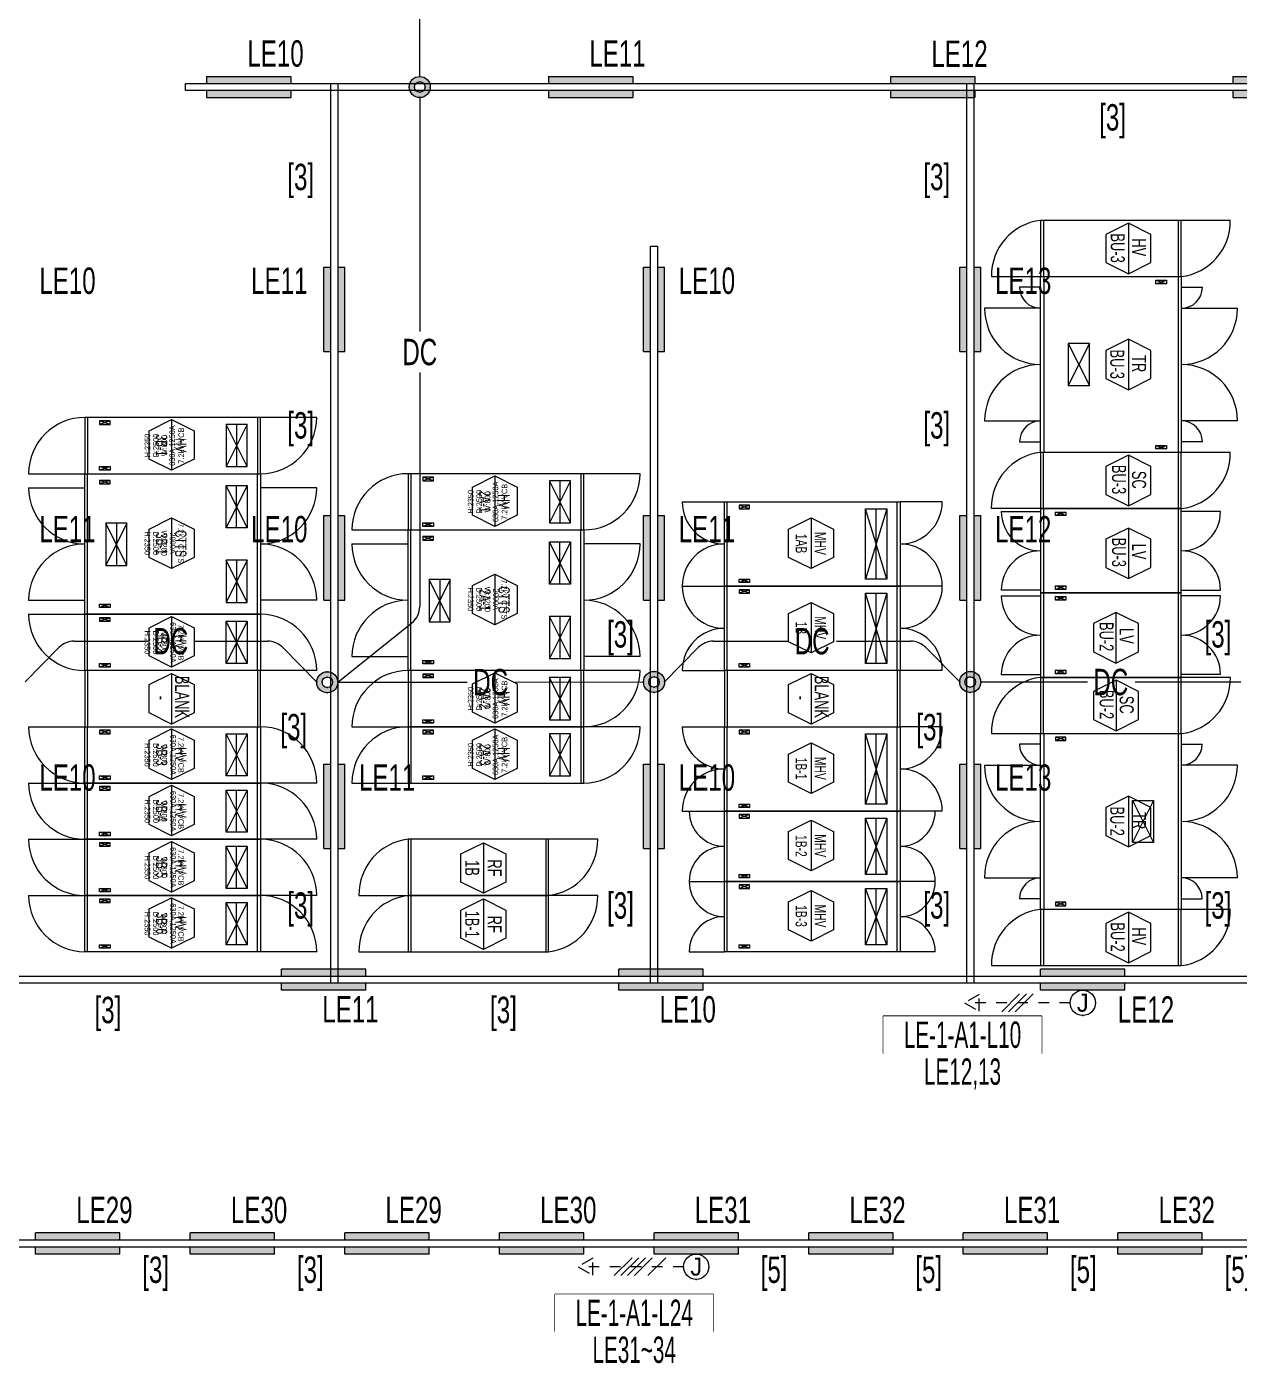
# Model space of a CAD drawing. Header units: millimetres. Extents: x 86947 to 500447, y -530175 to 1059536.
# Drawn here: x 122729 to 139980, y -248819 to -229739 of the extents above; entities that cross this region are included whole.
import ezdxf
from ezdxf.enums import TextEntityAlignment as Align

# ---------------------------------------------------------------- set-up
doc = ezdxf.new("R2010")
doc.units = ezdxf.units.MM
doc.header["$LTSCALE"] = 150
doc.set_wipeout_variables(frame=1)
doc.linetypes.add('D1', pattern=[3, 1, -1, 1])
for name, color, linetype in [('------01 Distribution Panel', 3, 'Continuous'), ('------03 Lighting Fixture', 3, 'Continuous'), ('------04 Lighting Switch', 2, 'Continuous'), ('------04 Number of Strands (가닥수)', 1, 'Continuous'), ('-----20 General Symbol', 3, 'Continuous'), ('-----23 Concealed or Exposed Wire', 4, 'D1'), ('-----25 Emergency Lighting Embeded Wire in Ceiling or Wall', 1, 'Continuous'), ('-----28 Race Way', 1, 'Continuous'), ('-----33 Equipment', 5, 'Continuous')]:
    doc.layers.add(name, color=color, linetype=linetype)
doc.styles.add('ELEC', font='Dotum.ttf')

# ---------------------------------------------------------------- blocks, each defined once
blk = doc.blocks.new('D01')
at = {"linetype": 'Continuous'}
blk.add_circle((0, 0), 150, dxfattribs=at)
for p in [(-150, 0), (0, 150), (150, 0), (0, -150)]:
    blk.add_point(p)
blk = doc.blocks.new('E01')
h = blk.add_hatch(color=256)
edge = h.paths.add_edge_path(flags=17)
edge.add_arc((0, 0), 75, 0, 360)
edge = h.paths.add_edge_path()
edge.add_arc((0, 0), 150, 0, 360)
blk.add_blockref('D01', (0, 0))
at = {"xscale": 0.5, "yscale": 0.5, "zscale": 0.5}
blk.add_blockref('D01', (0, 0), dxfattribs=at)
blk = doc.blocks.new('E17')
h = blk.add_hatch(color=256)
h.paths.add_polyline_path([(600, 100), (-600, 100), (-600, 0), (600, 0)])
h.paths.add_polyline_path([(600, -100), (-600, -100), (-600, -200), (600, -200)])
for p, q in [((-600, 100), (600, 100)), ((-600, 100), (-600, 0)), ((600, 100), (600, 0)), ((600, 100), (600, 0)), ((-600, -100), (-600, -200)), ((600, -100), (600, -200)), ((-600, -200), (600, -200))]:
    blk.add_line(p, q)
blk = doc.blocks.new('12345')
at = {"layer": '-----33 Equipment'}
for p, q in [((389454, 123908, 0), (389454, 123108, 0)), ((391454, 123908, 0), (389454, 123908, 0)), ((389494, 123908), (389494, 123108)), ((390704, 123868, 0), (390384, 123709, 0)), ((390704, 123868, 0), (390704, 123148, 0)), ((391024, 123709, 0), (390704, 123868, 0)), ((391412, 123908), (391412, 123108)), ((391454, 123108, 0), (391454, 123908, 0)), ((392154, 123908, 0), (391454, 123908, 0)), ((390384, 123709, 0), (390384, 123308, 0)), ((391024, 123308, 0), (391024, 123709, 0)), ((390384, 123308, 0), (390704, 123148, 0)), ((390704, 123148, 0), (391024, 123308, 0)), ((388754, 123108, 0), (389454, 123108, 0)), ((389454, 123108, 0), (391454, 123108, 0)), ((389454, 120608, 0), (389454, 123108, 0)), ((389454, 123108, 0), (391454, 123108, 0)), ((389498, 123108), (389498, 120608)), ((391412, 123108), (391412, 120608)), ((391454, 123108, 0), (391454, 120608, 0)), ((389456, 122958, 0), (389156, 122958, 0)), ((391094, 123008, 0), (391094, 123058, 0)), ((391094, 123058, 0), (391244, 123058, 0)), ((391094, 123058), (391244, 123008)), ((391094, 123008), (391244, 123058)), ((391244, 123008, 0), (391094, 123008, 0)), ((391244, 123058, 0), (391244, 123008, 0)), ((391456, 122958, 0), (391756, 122958, 0)), ((389456, 122658, 0), (388656, 122658, 0)), ((391456, 122658, 0), (392256, 122658, 0)), ((390148, 122158, 0), (389848, 122158, 0)), ((389848, 122158, 0), (389848, 121558, 0)), ((390148, 122158), (389848, 121558)), ((389848, 122158), (390148, 121558)), ((390148, 121558, 0), (390148, 122158, 0)), ((390704, 122218, 0), (390384, 122059, 0)), ((390704, 122218, 0), (390704, 121498, 0)), ((391024, 122059, 0), (390704, 122218, 0)), ((390384, 122059, 0), (390384, 121658, 0)), ((391024, 121658, 0), (391024, 122059, 0)), ((389848, 121558, 0), (390148, 121558, 0)), ((390384, 121658, 0), (390704, 121498, 0)), ((390704, 121498, 0), (391024, 121658, 0)), ((375894, 121105), (375894, 120305)), ((376214, 121055), (376064, 121005)), ((376214, 121005), (376064, 121055)), ((376768, 120914, 0), (377088, 121074, 0)), ((377088, 121074, 0), (377088, 120354, 0)), ((377088, 121074, 0), (377408, 120914, 0)), ((378164, 121005), (377864, 120405)), ((378164, 120405), (377864, 121005)), ((378014, 121005), (378014, 120405)), ((378312, 121105), (378312, 120305)), ((379154, 121105), (378354, 121105)), ((388656, 121058, 0), (389456, 121058, 0)), ((392256, 121058, 0), (391456, 121058, 0)), ((376768, 120513, 0), (376768, 120914, 0)), ((377408, 120914, 0), (377408, 120513, 0)), ((389156, 120758, 0), (389456, 120758, 0)), ((391454, 120608, 0), (389452, 120608, 0)), ((389452, 120608, 0), (389452, 119808, 0)), ((391454, 120608, 0), (389454, 120608, 0)), ((389495, 119808), (389495, 120608)), ((391094, 120658, 0), (391094, 120708, 0)), ((391094, 120708, 0), (391244, 120708, 0)), ((391094, 120708), (391244, 120658)), ((391094, 120658), (391244, 120708)), ((391244, 120658, 0), (391094, 120658, 0)), ((391244, 120708, 0), (391244, 120658, 0)), ((391414, 119808), (391414, 120608)), ((391454, 119808, 0), (391454, 120608, 0)), ((392154, 120608, 0), (391454, 120608, 0)), ((391756, 120758, 0), (391456, 120758, 0)), ((376214, 120355), (376064, 120405)), ((376214, 120405), (376064, 120355)), ((377088, 120354, 0), (376768, 120513, 0)), ((377408, 120513, 0), (377088, 120354, 0)), ((390704, 120567, 0), (390384, 120407, 0)), ((390384, 120407, 0), (390384, 120007, 0)), ((390704, 120567, 0), (390704, 119847, 0)), ((391024, 120407, 0), (390704, 120567, 0)), ((391024, 120007, 0), (391024, 120407, 0)), ((375054, 120305), (375854, 120305)), ((375894, 119560), (375894, 120305)), ((376214, 120210), (376064, 120160)), ((376214, 120160), (376064, 120210)), ((378312, 118305), (378312, 120305)), ((380494, 120305), (380494, 119505)), ((380814, 120255), (380664, 120205)), ((380814, 120205), (380664, 120255)), ((381368, 120114), (381688, 120274)), ((381688, 120274), (381688, 119554)), ((381688, 120274), (382008, 120114)), ((382764, 120205), (382464, 119605)), ((382764, 119605), (382464, 120205)), ((382614, 120205), (382614, 119605)), ((382912, 120305), (382912, 119505)), ((383754, 120305), (382954, 120305)), ((375054, 120105), (375854, 120105)), ((378164, 119535), (377864, 120135)), ((378164, 120135), (377864, 119535)), ((378014, 119535), (378014, 120135)), ((379154, 120105), (378354, 120105)), ((381368, 119713), (381368, 120114)), ((382008, 120114), (382008, 119713)), ((384354, 119905), (384954, 119905)), ((384994, 118705), (384994, 119905)), ((385314, 119855), (385164, 119805)), ((385314, 119805), (385164, 119855)), ((387412, 118705), (387412, 119905)), ((388054, 119905), (387454, 119905)), ((390384, 120007, 0), (390704, 119847, 0)), ((390704, 119847, 0), (391024, 120007, 0)), ((376768, 119515, 0), (377088, 119675, 0)), ((377088, 119675, 0), (377088, 118955, 0)), ((377088, 119675, 0), (377408, 119515, 0)), ((381688, 119554), (381368, 119713)), ((382008, 119713), (381688, 119554)), ((385868, 119515), (386188, 119675)), ((386188, 119675), (386188, 118955)), ((386188, 119675), (386508, 119515)), ((387264, 118805), (386964, 119805)), ((387264, 119805), (386964, 118805)), ((387114, 118805), (387114, 119805)), ((389452, 119808, 0), (388752, 119808, 0)), ((388894, 119768, 0), (388894, 119768, 0)), ((388894, 119768, 0), (389454, 119768, 0)), ((389452, 119808, 0), (391454, 119808, 0)), ((389454, 119808, 0), (389454, 118608, 0)), ((391454, 119808, 0), (389454, 119808, 0)), ((389494, 119808), (389494, 118608)), ((389664, 119708, 0), (389664, 119758, 0)), ((389664, 119758, 0), (389814, 119758, 0)), ((389814, 119708), (389664, 119758)), ((389814, 119758), (389664, 119708)), ((389814, 119708, 0), (389664, 119708, 0)), ((389814, 119758, 0), (389814, 119708, 0)), ((391412, 119808), (391412, 118608)), ((391454, 118608, 0), (391454, 119808, 0)), ((392014, 119768, 0), (391454, 119768, 0)), ((375894, 118305), (375894, 119560)), ((376454, 119599), (376154, 118999)), ((376454, 118999), (376154, 119599)), ((376304, 119599), (376304, 118999)), ((376768, 119114, 0), (376768, 119515, 0)), ((377408, 119515, 0), (377408, 119114, 0)), ((379654, 119505), (380454, 119505)), ((380494, 118760), (380494, 119505)), ((380814, 119555), (380664, 119605)), ((380814, 119605), (380664, 119555)), ((382912, 117505), (382912, 119505)), ((385868, 119115), (385868, 119515)), ((386508, 119515), (386508, 119115)), ((390704, 119532, 0), (390384, 119372, 0)), ((390704, 119532, 0), (390704, 118812, 0)), ((391024, 119372, 0), (390704, 119532, 0)), ((379654, 119305), (380454, 119305)), ((380814, 119410), (380664, 119360)), ((380814, 119360), (380664, 119410)), ((382764, 118735), (382464, 119335)), ((382764, 119335), (382464, 118735)), ((382614, 118735), (382614, 119335)), ((383754, 119305), (382954, 119305)), ((390384, 119372, 0), (390384, 118972, 0)), ((391024, 118972, 0), (391024, 119372, 0)), ((377088, 118955, 0), (376768, 119114, 0)), ((377408, 119114, 0), (377088, 118955, 0)), ((378164, 119075), (377864, 118475)), ((378164, 118475), (377864, 119075)), ((378014, 119075), (378014, 118475)), ((386188, 118955), (385868, 119115)), ((386508, 119115), (386188, 118955)), ((381368, 118715), (381688, 118875)), ((381688, 118875), (381688, 118155)), ((381688, 118875), (382008, 118715)), ((390384, 118972, 0), (390704, 118812, 0)), ((390704, 118812, 0), (391024, 118972, 0)), ((380494, 117505), (380494, 118760)), ((381054, 118799), (380754, 118199)), ((381054, 118199), (380754, 118799)), ((380904, 118799), (380904, 118199)), ((381368, 118314), (381368, 118715)), ((382008, 118715), (382008, 118314)), ((384354, 118705), (384954, 118705)), ((384354, 118705), (384954, 118705)), ((384994, 117505), (384994, 118705)), ((385314, 118755), (385164, 118805)), ((385314, 118805), (385164, 118755)), ((387412, 117505), (387412, 118705)), ((388054, 118705), (387454, 118705)), ((388054, 118705), (387454, 118705)), ((389664, 118658, 0), (389664, 118708, 0)), ((389664, 118708, 0), (389814, 118708, 0)), ((389814, 118658), (389664, 118708)), ((389814, 118708), (389664, 118658)), ((389814, 118708, 0), (389814, 118658, 0)), ((375054, 118505), (375854, 118505)), ((379154, 118505), (378354, 118505)), ((385314, 118655), (385164, 118605)), ((385314, 118605), (385164, 118655)), ((387264, 117605), (386964, 118605)), ((387264, 118605), (386964, 117605)), ((387114, 117605), (387114, 118605)), ((389454, 118648, 0), (388894, 118648, 0)), ((388894, 118568), (389454, 118568)), ((389454, 118608, 0), (389454, 117408, 0)), ((391454, 118608, 0), (389454, 118608, 0)), ((389454, 118608, 0), (391454, 118608, 0)), ((389494, 118608), (389494, 117408)), ((389814, 118658, 0), (389664, 118658, 0)), ((389664, 118508, 0), (389664, 118558, 0)), ((389664, 118558, 0), (389814, 118558, 0)), ((389814, 118508), (389664, 118558)), ((389814, 118558), (389664, 118508)), ((389814, 118508, 0), (389664, 118508, 0)), ((389814, 118558, 0), (389814, 118508, 0)), ((391412, 118608), (391412, 117408)), ((391454, 118648, 0), (392014, 118648, 0)), ((391454, 117408, 0), (391454, 118608, 0)), ((392014, 118568), (391454, 118568)), ((375054, 118305), (375854, 118305)), ((375894, 117505), (375894, 118305)), ((376214, 118400), (376064, 118450)), ((376214, 118450), (376064, 118400)), ((378312, 117505), (378312, 118305)), ((381688, 118155), (381368, 118314)), ((382008, 118314), (381688, 118155)), ((385868, 118315), (386188, 118475)), ((385868, 117915), (385868, 118315)), ((386188, 118475), (386188, 117755)), ((386188, 118475), (386508, 118315)), ((386508, 118315), (386508, 117915)), ((390526, 118332, 0), (390206, 118172, 0)), ((390526, 118332, 0), (390526, 117612, 0)), ((390846, 118172, 0), (390526, 118332, 0)), ((376214, 118255), (376064, 118205)), ((376214, 118205), (376064, 118255)), ((376768, 118114, 0), (377088, 118274, 0)), ((376768, 117713, 0), (376768, 118114, 0)), ((377088, 118274, 0), (377088, 117554, 0)), ((377088, 118274, 0), (377408, 118114, 0)), ((377408, 118114, 0), (377408, 117713, 0)), ((378164, 117605), (377864, 118205)), ((378164, 118205), (377864, 117605)), ((378014, 117605), (378014, 118205)), ((382764, 118275), (382464, 117675)), ((382764, 117675), (382464, 118275)), ((382614, 118275), (382614, 117675)), ((390206, 118172, 0), (390206, 117772, 0)), ((390846, 117772, 0), (390846, 118172, 0)), ((386188, 117755), (385868, 117915)), ((386508, 117915), (386188, 117755)), ((390206, 117772, 0), (390526, 117612, 0)), ((390526, 117612, 0), (390846, 117772, 0)), ((376214, 117555), (376064, 117605)), ((376214, 117605), (376064, 117555)), ((377088, 117554, 0), (376768, 117713, 0)), ((377408, 117713, 0), (377088, 117554, 0)), ((379654, 117705), (380454, 117705)), ((380814, 117600), (380664, 117650)), ((380814, 117650), (380664, 117600)), ((383754, 117705), (382954, 117705)), ((385314, 117555), (385164, 117605)), ((385314, 117605), (385164, 117555)), ((375854, 117505, 0), (375854, 116705, 0)), ((378354, 117505, 0), (375854, 117505, 0)), ((375894, 117505), (375894, 116705)), ((376768, 117304, 0), (377088, 117464, 0)), ((377088, 117464, 0), (377088, 116744, 0)), ((377088, 117464, 0), (377408, 117304, 0)), ((378312, 117505), (378312, 116705)), ((379154, 117505), (378354, 117505)), ((378354, 116705, 0), (378354, 117505, 0)), ((380494, 117505), (380494, 116705)), ((380814, 117455), (380664, 117405)), ((380814, 117405), (380664, 117455)), ((381368, 117314), (381688, 117474)), ((381688, 117474), (381688, 116754)), ((381688, 117474), (382008, 117314)), ((382764, 117405), (382464, 116805)), ((382764, 116805), (382464, 117405)), ((382614, 117405), (382614, 116805)), ((382912, 117505), (382912, 116705)), ((383754, 117505), (382954, 117505)), ((384354, 117505), (384954, 117505)), ((384954, 117505), (384954, 116705)), ((387454, 117505), (384954, 117505)), ((384994, 117505), (384994, 116705)), ((385868, 117304), (386188, 117464)), ((386188, 117464), (386188, 116744)), ((386188, 117464), (386508, 117304)), ((387412, 117505), (387412, 116705)), ((388054, 117505), (387454, 117505)), ((387454, 116705), (387454, 117505)), ((388894, 117448), (389454, 117448)), ((391455, 117408, 0), (389453, 117408, 0)), ((389453, 117408, 0), (389453, 116608, 0)), ((389454, 117408, 0), (391454, 117408, 0)), ((389495, 116608), (389495, 117408)), ((389664, 117458, 0), (389664, 117508, 0)), ((389664, 117508, 0), (389814, 117508, 0)), ((389814, 117458), (389664, 117508)), ((389814, 117508), (389664, 117458)), ((389814, 117458, 0), (389664, 117458, 0)), ((389814, 117508, 0), (389814, 117458, 0)), ((390527, 117367, 0), (390207, 117207, 0)), ((390527, 117367, 0), (390527, 116647, 0)), ((390847, 117207, 0), (390527, 117367, 0)), ((391415, 116608), (391415, 117408)), ((392014, 117448), (391454, 117448)), ((391455, 116608, 0), (391455, 117408, 0)), ((392155, 117408, 0), (391455, 117408, 0)), ((376768, 116903, 0), (376768, 117304, 0)), ((377408, 117304, 0), (377408, 116903, 0)), ((381368, 116913), (381368, 117314)), ((382008, 117314), (382008, 116913)), ((385868, 116903), (385868, 117304)), ((386508, 117304), (386508, 116903)), ((390207, 117207, 0), (390207, 116807, 0)), ((390847, 116807, 0), (390847, 117207, 0)), ((377088, 116744, 0), (376768, 116903, 0)), ((377408, 116903, 0), (377088, 116744, 0)), ((380814, 116755), (380664, 116805)), ((380814, 116805), (380664, 116755)), ((381688, 116754), (381368, 116913)), ((382008, 116913), (381688, 116754)), ((386188, 116744), (385868, 116903)), ((386508, 116903), (386188, 116744)), ((390207, 116807, 0), (390527, 116647, 0)), ((390527, 116647, 0), (390847, 116807, 0)), ((375054, 116705), (375854, 116705)), ((375854, 116705, 0), (378354, 116705, 0)), ((375894, 115905), (375894, 116705)), ((376214, 116655), (376064, 116605)), ((376214, 116605), (376064, 116655)), ((376768, 116514, 0), (377088, 116674, 0)), ((377088, 116674, 0), (377088, 115954, 0)), ((377088, 116674, 0), (377408, 116514, 0)), ((378164, 116005), (377864, 116605)), ((378164, 116605), (377864, 116005)), ((378014, 116005), (378014, 116605)), ((378312, 115905), (378312, 116705)), ((379654, 116705), (380454, 116705)), ((380494, 116705), (380494, 115905)), ((380814, 116655), (380664, 116605)), ((380814, 116605), (380664, 116655)), ((381368, 116514), (381688, 116674)), ((381688, 116674), (381688, 115954)), ((381688, 116674), (382008, 116514)), ((382764, 116605), (382464, 116005)), ((382764, 116005), (382464, 116605)), ((382614, 116605), (382614, 116005)), ((382912, 116705), (382912, 115905)), ((383754, 116705), (382954, 116705)), ((384354, 116705), (384954, 116705)), ((384954, 116705), (387454, 116705)), ((384994, 115505), (384994, 116705)), ((385314, 116655), (385164, 116605)), ((385314, 116605), (385164, 116655)), ((387264, 115605), (386964, 116605)), ((387264, 116605), (386964, 115605)), ((387114, 115605), (387114, 116605)), ((387412, 115505), (387412, 116705)), ((388054, 116705), (387454, 116705)), ((388753, 116608, 0), (389453, 116608, 0)), ((389453, 116608, 0), (391455, 116608, 0)), ((389454, 114108, 0), (389454, 116608, 0)), ((389454, 116608, 0), (391454, 116608, 0)), ((389498, 116608), (389498, 114108)), ((391412, 116608), (391412, 114108)), ((391454, 116608, 0), (391454, 114108, 0)), ((376768, 116113, 0), (376768, 116514, 0)), ((377408, 116514, 0), (377408, 116113, 0)), ((381368, 116113), (381368, 116514)), ((382008, 116514), (382008, 116113)), ((385868, 116315), (386188, 116475)), ((386188, 116475), (386188, 115755)), ((386188, 116475), (386508, 116315)), ((389454, 116458), (389154, 116458)), ((389664, 116558, 0), (389664, 116508, 0)), ((389814, 116558, 0), (389664, 116558, 0)), ((389814, 116558), (389664, 116508)), ((389814, 116508), (389664, 116558)), ((389664, 116508, 0), (389814, 116508, 0)), ((389814, 116508, 0), (389814, 116558, 0)), ((391454, 116458), (391754, 116458)), ((385868, 115915), (385868, 116315)), ((386508, 116315), (386508, 115915)), ((377088, 115954, 0), (376768, 116113, 0)), ((377408, 116113, 0), (377088, 115954, 0)), ((381688, 115954), (381368, 116113)), ((382008, 116113), (381688, 115954)), ((388654, 116158), (389454, 116158)), ((392254, 116158), (391454, 116158)), ((375054, 115905), (375854, 115905)), ((375894, 115105), (375894, 115905)), ((376214, 115955), (376064, 116005)), ((376214, 116005), (376064, 115955)), ((376214, 115855), (376064, 115805)), ((376214, 115805), (376064, 115855)), ((376768, 115714, 0), (377088, 115874, 0)), ((377088, 115874, 0), (377088, 115154, 0)), ((377088, 115874, 0), (377408, 115714, 0)), ((378312, 115105), (378312, 115905)), ((379154, 115905), (378354, 115905)), ((379654, 115905), (380454, 115905)), ((380814, 115955), (380664, 116005)), ((380814, 116005), (380664, 115955)), ((386188, 115755), (385868, 115915)), ((386508, 115915), (386188, 115755)), ((376768, 115313, 0), (376768, 115714, 0)), ((377408, 115714, 0), (377408, 115313, 0)), ((378164, 115205), (377864, 115805)), ((378164, 115805), (377864, 115205)), ((378014, 115205), (378014, 115805)), ((390704, 115718, 0), (390384, 115559, 0)), ((390704, 115718, 0), (390704, 114998, 0)), ((391024, 115559, 0), (390704, 115718, 0)), ((390760, 115658, 0), (391060, 115658, 0)), ((390760, 115058, 0), (390760, 115658, 0)), ((390760, 115658), (391060, 115058)), ((391060, 115658), (390760, 115058)), ((391060, 115658, 0), (391060, 115058, 0)), ((384354, 115505), (384954, 115505)), ((384454, 115505), (384954, 115505)), ((384994, 114505), (384994, 115505)), ((385314, 115555), (385164, 115605)), ((385314, 115605), (385164, 115555)), ((385314, 115455), (385164, 115405)), ((385314, 115405), (385164, 115455)), ((387412, 114505), (387412, 115505)), ((388054, 115505), (387454, 115505)), ((387954, 115505), (387454, 115505)), ((390384, 115559, 0), (390384, 115158, 0)), ((391024, 115158, 0), (391024, 115559, 0)), ((377088, 115154, 0), (376768, 115313, 0)), ((377408, 115313, 0), (377088, 115154, 0)), ((385868, 115215), (386188, 115375)), ((386188, 115375), (386188, 114655)), ((386188, 115375), (386508, 115215)), ((387264, 114605), (386964, 115405)), ((387264, 115405), (386964, 114605)), ((387114, 114605), (387114, 115405)), ((375054, 115105), (375854, 115105)), ((375894, 114305), (375894, 115105)), ((376214, 115155), (376064, 115205)), ((376214, 115205), (376064, 115155)), ((376214, 115055), (376064, 115005)), ((376214, 115005), (376064, 115055)), ((376768, 114914), (377088, 115074)), ((377088, 115074), (377088, 114354)), ((377088, 115074), (377408, 114914)), ((378312, 114305), (378312, 115105)), ((379154, 115105), (378354, 115105)), ((380454, 115105, 0), (380454, 114305, 0)), ((382454, 115105, 0), (380454, 115105, 0)), ((380494, 115105), (380494, 114305)), ((381206, 114896), (381526, 115056)), ((381526, 115056), (381526, 114336)), ((381526, 115056), (381846, 114896)), ((382412, 115105), (382412, 114305)), ((382454, 114305, 0), (382454, 115105, 0)), ((383154, 115105), (382454, 115105)), ((385868, 114815), (385868, 115215)), ((386508, 115215), (386508, 114815)), ((390384, 115158, 0), (390704, 114998, 0)), ((390704, 114998, 0), (391024, 115158, 0)), ((391060, 115058, 0), (390760, 115058, 0)), ((376768, 114513), (376768, 114914)), ((377408, 114914), (377408, 114513)), ((378164, 114405), (377864, 115005)), ((378164, 115005), (377864, 114405)), ((378014, 114405), (378014, 115005)), ((381206, 114496), (381206, 114896)), ((381846, 114896), (381846, 114496)), ((386188, 114655), (385868, 114815)), ((386508, 114815), (386188, 114655)), ((377088, 114354), (376768, 114513)), ((377408, 114513), (377088, 114354)), ((381526, 114336), (381206, 114496)), ((381846, 114496), (381526, 114336)), ((384454, 114505), (384954, 114505)), ((384454, 114505), (384954, 114505)), ((384994, 113505), (384994, 114505)), ((385314, 114555), (385164, 114605)), ((385314, 114605), (385164, 114555)), ((387412, 113505), (387412, 114505)), ((387954, 114505), (387454, 114505)), ((387954, 114505), (387454, 114505)), ((388654, 114558), (389454, 114558)), ((392254, 114558), (391454, 114558)), ((375054, 114305), (375854, 114305)), ((375894, 113505), (375894, 114305)), ((376214, 114355), (376064, 114405)), ((376214, 114405), (376064, 114355)), ((378312, 113505), (378312, 114305)), ((379154, 114305), (378354, 114305)), ((379754, 114305), (380454, 114305)), ((380454, 114305, 0), (380454, 113505, 0)), ((382454, 114305, 0), (380454, 114305, 0)), ((380454, 114305, 0), (382454, 114305, 0)), ((380494, 114305), (380494, 113505)), ((382412, 114305), (382412, 113505)), ((382454, 113505, 0), (382454, 114305, 0)), ((383154, 114305), (382454, 114305)), ((385314, 114455), (385164, 114405)), ((385314, 114405), (385164, 114455)), ((385868, 114217, 0), (386188, 114377, 0)), ((386188, 114377, 0), (386188, 113657, 0)), ((386188, 114377, 0), (386508, 114217, 0)), ((387264, 113605), (386964, 114405)), ((387264, 114405), (386964, 113605)), ((387114, 113605), (387114, 114405)), ((376214, 114255), (376064, 114205)), ((376214, 114205), (376064, 114255)), ((376768, 114114), (377088, 114274)), ((376768, 113713), (376768, 114114)), ((377088, 114274), (377088, 113554)), ((377088, 114274), (377408, 114114)), ((377408, 114114), (377408, 113713)), ((378164, 113605), (377864, 114205)), ((378164, 114205), (377864, 113605)), ((378014, 113605), (378014, 114205)), ((381206, 114096), (381526, 114256)), ((381526, 114256), (381526, 113536)), ((381526, 114256), (381846, 114096)), ((385868, 113817, 0), (385868, 114217, 0)), ((386508, 114217, 0), (386508, 113817, 0)), ((389454, 114258), (389154, 114258)), ((389454, 114108, 0), (389454, 113308, 0)), ((391454, 114108, 0), (389454, 114108, 0)), ((391454, 114108, 0), (389454, 114108, 0)), ((389494, 114108), (389494, 113308)), ((389664, 114208, 0), (389664, 114158, 0)), ((389814, 114208, 0), (389664, 114208, 0)), ((389814, 114208), (389664, 114158)), ((389814, 114158), (389664, 114208)), ((389664, 114158, 0), (389814, 114158, 0)), ((389814, 114158, 0), (389814, 114208, 0)), ((391412, 114108), (391412, 113308)), ((391454, 114258), (391754, 114258)), ((391454, 113308, 0), (391454, 114108, 0)), ((392154, 114108, 0), (391454, 114108, 0)), ((381206, 113696), (381206, 114096)), ((381846, 114096), (381846, 113696)), ((390704, 114068, 0), (390384, 113909, 0)), ((390384, 113909, 0), (390384, 113508, 0)), ((390704, 114068, 0), (390704, 113348, 0)), ((391024, 113909, 0), (390704, 114068, 0)), ((391024, 113508, 0), (391024, 113909, 0)), ((386188, 113657, 0), (385868, 113817, 0)), ((386508, 113817, 0), (386188, 113657, 0)), ((376214, 113555), (376064, 113605)), ((376214, 113605), (376064, 113555)), ((377088, 113554), (376768, 113713)), ((377408, 113713), (377088, 113554)), ((381526, 113536), (381206, 113696)), ((381846, 113696), (381526, 113536)), ((385314, 113555), (385164, 113605)), ((385314, 113605), (385164, 113555)), ((379154, 113505), (378354, 113505)), ((379754, 113505), (380454, 113505)), ((380454, 113505, 0), (382454, 113505, 0)), ((384454, 113505), (384954, 113505)), ((387954, 113505), (387454, 113505)), ((390384, 113508, 0), (390704, 113348, 0)), ((390704, 113348, 0), (391024, 113508, 0)), ((388754, 113308, 0), (389454, 113308, 0)), ((389454, 113308, 0), (391454, 113308, 0))]:
    blk.add_line(p, q, dxfattribs=at)
for points in [[(375854, 121105), (375854, 120305), (378354, 120305), (378354, 121105)], [(376064, 121055), (376064, 121005), (376214, 121005), (376214, 121055)], [(377864, 121005), (377864, 120405), (378164, 120405), (378164, 121005)], [(376064, 120355), (376064, 120405), (376214, 120405), (376214, 120355)], [(378354, 120305), (378354, 118305), (375854, 118305), (375854, 120305)], [(376064, 120210), (376064, 120160), (376214, 120160), (376214, 120210)], [(380454, 120305), (380454, 119505), (382954, 119505), (382954, 120305)], [(380664, 120255), (380664, 120205), (380814, 120205), (380814, 120255)], [(382464, 120205), (382464, 119605), (382764, 119605), (382764, 120205)], [(377864, 119535), (377864, 120135), (378164, 120135), (378164, 119535)], [(384954, 118705), (384954, 119905), (387454, 119905), (387454, 118705)], [(385164, 119855), (385164, 119805), (385314, 119805), (385314, 119855)], [(386964, 118805), (386964, 119805), (387264, 119805), (387264, 118805)], [(376154, 119599), (376154, 118999), (376454, 118999), (376454, 119599)], [(382954, 119505), (382954, 117505), (380454, 117505), (380454, 119505)], [(380664, 119555), (380664, 119605), (380814, 119605), (380814, 119555)], [(380664, 119410), (380664, 119360), (380814, 119360), (380814, 119410)], [(382464, 118735), (382464, 119335), (382764, 119335), (382764, 118735)], [(377864, 119075), (377864, 118475), (378164, 118475), (378164, 119075)], [(380754, 118799), (380754, 118199), (381054, 118199), (381054, 118799)], [(384954, 117505), (384954, 118705), (387454, 118705), (387454, 117505)], [(385164, 118755), (385164, 118805), (385314, 118805), (385314, 118755)], [(385164, 118655), (385164, 118605), (385314, 118605), (385314, 118655)], [(386964, 117605), (386964, 118605), (387264, 118605), (387264, 117605)], [(375854, 117505), (375854, 118305), (378354, 118305), (378354, 117505)], [(376064, 118400), (376064, 118450), (376214, 118450), (376214, 118400)], [(376064, 118255), (376064, 118205), (376214, 118205), (376214, 118255)], [(377864, 117605), (377864, 118205), (378164, 118205), (378164, 117605)], [(382464, 118275), (382464, 117675), (382764, 117675), (382764, 118275)], [(376064, 117555), (376064, 117605), (376214, 117605), (376214, 117555)], [(380664, 117600), (380664, 117650), (380814, 117650), (380814, 117600)], [(385164, 117555), (385164, 117605), (385314, 117605), (385314, 117555)], [(380454, 117505), (380454, 116705), (382954, 116705), (382954, 117505)], [(380664, 117455), (380664, 117405), (380814, 117405), (380814, 117455)], [(382464, 117405), (382464, 116805), (382764, 116805), (382764, 117405)], [(380664, 116755), (380664, 116805), (380814, 116805), (380814, 116755)], [(375854, 115905), (375854, 116705), (378354, 116705), (378354, 115905)], [(376064, 116655), (376064, 116605), (376214, 116605), (376214, 116655)], [(377864, 116005), (377864, 116605), (378164, 116605), (378164, 116005)], [(380454, 116705), (380454, 115905), (382954, 115905), (382954, 116705)], [(380664, 116655), (380664, 116605), (380814, 116605), (380814, 116655)], [(382464, 116605), (382464, 116005), (382764, 116005), (382764, 116605)], [(384954, 115505), (384954, 116705), (387454, 116705), (387454, 115505)], [(385164, 116655), (385164, 116605), (385314, 116605), (385314, 116655)], [(386964, 115605), (386964, 116605), (387264, 116605), (387264, 115605)], [(375854, 115105), (375854, 115905), (378354, 115905), (378354, 115105)], [(376064, 115955), (376064, 116005), (376214, 116005), (376214, 115955)], [(376064, 115855), (376064, 115805), (376214, 115805), (376214, 115855)], [(380664, 115955), (380664, 116005), (380814, 116005), (380814, 115955)], [(377864, 115205), (377864, 115805), (378164, 115805), (378164, 115205)], [(384954, 114505), (384954, 115505), (387454, 115505), (387454, 114505)], [(385164, 115555), (385164, 115605), (385314, 115605), (385314, 115555)], [(385164, 115455), (385164, 115405), (385314, 115405), (385314, 115455)], [(386964, 114605), (386964, 115405), (387264, 115405), (387264, 114605)], [(375854, 114305), (375854, 115105), (378354, 115105), (378354, 114305)], [(376064, 115155), (376064, 115205), (376214, 115205), (376214, 115155)], [(376064, 115055), (376064, 115005), (376214, 115005), (376214, 115055)], [(377864, 114405), (377864, 115005), (378164, 115005), (378164, 114405)], [(384954, 113505), (384954, 114505), (387454, 114505), (387454, 113505)], [(385164, 114555), (385164, 114605), (385314, 114605), (385314, 114555)], [(375854, 113505), (375854, 114305), (378354, 114305), (378354, 113505)], [(376064, 114355), (376064, 114405), (376214, 114405), (376214, 114355)], [(385164, 114455), (385164, 114405), (385314, 114405), (385314, 114455)], [(386964, 113605), (386964, 114405), (387264, 114405), (387264, 113605)], [(376064, 114255), (376064, 114205), (376214, 114205), (376214, 114255)], [(377864, 113605), (377864, 114205), (378164, 114205), (378164, 113605)], [(376064, 113555), (376064, 113605), (376214, 113605), (376214, 113555)], [(385164, 113555), (385164, 113605), (385314, 113605), (385314, 113555)]]:
    blk.add_lwpolyline(points, close=True, dxfattribs=at)
for centre, radius, start, end in [((389545, 123122, 0), 791, 96.6265, 181.0016), ((391362, 123894, 0), 791, 276.6265, 1.0016), ((389456, 122958, 0), 300, 180, 270), ((391456, 122958, 0), 300, 270, 0), ((389456, 122658, 0), 800, 180, 270), ((391456, 122658, 0), 800, 270, 0), ((389456, 121058, 0), 800, 90, 180), ((391456, 121058, 0), 800, 0, 90), ((375854, 120305), 800, 90, 180), ((378354, 121105), 800, 270, 0), ((389456, 120758, 0), 300, 90, 180), ((391456, 120758, 0), 300, 0, 90), ((389543, 119822, 0), 791, 96.6265, 181.0016), ((391362, 120594, 0), 791, 276.6265, 1.0016), ((380454, 119505), 800, 90, 180), ((382954, 120305), 800, 270, 0), ((375854, 120105), 800, 180, 270), ((378354, 120105), 800, 270, 0), ((384954, 119905), 600, 180, 270), ((387454, 119905), 600, 270, 0), ((389454, 119768, 0), 560, 180, 270), ((391454, 119768, 0), 560, 270, 0), ((375854, 118505), 800, 90, 180), ((378354, 118505), 800, 0, 90), ((380454, 119305), 800, 180, 270), ((382954, 119305), 800, 270, 0), ((384954, 118705), 600, 90, 180), ((387454, 118705), 600, 0, 90), ((389454, 118648, 0), 560, 90, 180), ((391454, 118648, 0), 560, 0, 90), ((384954, 118705), 600, 180, 270), ((387454, 118705), 600, 270, 0), ((380454, 117705), 800, 90, 180), ((382954, 117705), 800, 0, 90), ((389454, 118568), 560, 180, 270), ((391454, 118568), 560, 270, 0), ((375854, 118305), 800, 180, 270), ((378354, 117505), 800, 0, 90), ((384954, 117505), 600, 90, 180), ((387454, 117505), 600, 0, 90), ((389454, 117448), 560, 90, 180), ((391454, 117448), 560, 0, 90), ((380454, 116705), 800, 90, 180), ((382954, 117505), 800, 270, 0), ((389544, 116622, 0), 791, 96.6265, 181.0016), ((391363, 117394, 0), 791, 276.6265, 1.0016), ((375854, 116705), 800, 180, 270), ((378354, 115905), 800, 0, 90), ((380454, 115905), 800, 90, 180), ((382954, 116705), 800, 270, 0), ((384954, 116705), 600, 180, 270), ((387454, 116705), 600, 270, 0), ((389454, 116458), 300, 180, 270), ((391454, 116458), 300, 270, 0), ((384954, 115505), 600, 90, 180), ((387454, 115505), 600, 0, 90), ((389454, 116158), 800, 180, 270), ((391454, 116158), 800, 270, 0), ((375854, 115905), 800, 180, 270), ((378354, 115105), 800, 0, 90), ((384954, 115505), 500, 180, 270), ((387454, 115505), 500, 270, 0), ((389454, 114558), 800, 90, 180), ((391454, 114558), 800, 0, 90), ((375854, 115105), 800, 180, 270), ((378354, 114305), 800, 0, 90), ((380545, 114319), 791, 96.6265, 181.0016), ((382362, 115091), 791, 276.6265, 1.0016), ((384954, 114505), 500, 90, 180), ((387454, 114505), 500, 0, 90), ((384954, 114505), 500, 180, 270), ((387454, 114505), 500, 270, 0), ((389454, 114258), 300, 90, 180), ((391454, 114258), 300, 0, 90), ((375854, 114305), 800, 180, 270), ((378354, 113505), 800, 0, 90), ((380545, 113519), 791, 96.6265, 181.0016), ((382362, 114291), 791, 276.6265, 1.0016), ((389545, 113322, 0), 791, 96.6265, 181.0016), ((391362, 114094, 0), 791, 276.6265, 1.0016), ((384954, 113505), 500, 90, 180), ((387454, 113505), 500, 0, 90)]:
    blk.add_arc(centre, radius, start, end, dxfattribs=at)
at = {"layer": '-----33 Equipment', "style": 'ELEC', "width": 0.7}
for s, p in [('BU-3', (390552, 123514, 0)), ('HV', (390855, 123525, 0)), ('BU-3', (390545, 121862, 0)), ('TR', (390855, 121870, 0)), ('BU-3', (390570, 120222, 0)), ('SC', (390855, 120218, 0)), ('BU-3', (390570, 119187, 0)), ('LV', (390855, 119198, 0)), ('BU-2', (390393, 117987, 0)), ('LV', (390678, 117998, 0)), ('BLANK', (377239, 117130, 0)), ('BLANK', (386339, 117130)), ('BU-2', (390394, 117022, 0)), ('-', (376954, 117116, 0)), ('-', (386054, 117116)), ('SC', (390679, 117018, 0)), ('BU-2', (390545, 115362, 0)), ('TR', (390855, 115370, 0)), ('1B', (381366, 114696)), ('RF', (381686, 114696)), ('1B-1', (381366, 113896)), ('RF', (381686, 113896)), ('BU-2', (390552, 113714, 0)), ('HV', (390855, 113725, 0))]:
    blk.add_text(s, height=200, rotation=270, dxfattribs=at).set_placement(p, align=Align.MIDDLE_CENTER)
at = {"layer": '-----33 Equipment', "style": 'ELEC'}
for s, rotation, p in [('630A,1250A', 90, (377104, 120705)), ('H:2350', 90, (376744, 120705)), ('D:2500', 90, (376864, 120705)), ('W:800', 90, (376984, 120705)), ('7.2kV VCB', 90, (377224, 120705)), ('H:2350', 90, (381344, 119905)), ('D:2500', 90, (381464, 119905)), ('W:800', 90, (381584, 119905)), ('630A,1250A', 90, (381704, 119905)), ('7.2kV VCB', 90, (381824, 119905)), ('H:2350', 270, (376744, 119317)), ('D:2500', 270, (376864, 119317)), ('W:2200', 270, (376984, 119317)), ('2000A', 270, (377104, 119317)), ('7.2kV CTTS', 270, (377224, 119317)), ('W:2200', 270, (381584, 118517)), ('7.2kV CTTS', 270, (381824, 118517)), ('H:2350', 270, (381344, 118517)), ('D:2500', 270, (381464, 118517)), ('2000A', 270, (381704, 118517)), ('630A,1250A', 270, (377104, 117905)), ('7.2kV VCB', 270, (377224, 117905)), ('H:2350', 270, (376744, 117905)), ('D:2500', 270, (376864, 117905)), ('W:800', 270, (376984, 117905)), ('630A,1250A', 90, (381704, 117105)), ('7.2kV VCB', 90, (381824, 117105)), ('H:2350', 90, (381344, 117105)), ('D:2500', 90, (381464, 117105)), ('W:800', 90, (381584, 117105)), ('630A,1250A', 270, (377104, 116305)), ('630A,1250A', 90, (381704, 116305)), ('H:2350', 270, (376744, 116305)), ('D:2500', 270, (376864, 116305)), ('W:800', 270, (376984, 116305)), ('7.2kV VCB', 270, (377224, 116305)), ('H:2350', 90, (381344, 116305)), ('D:2500', 90, (381464, 116305)), ('W:800', 90, (381584, 116305)), ('7.2kV VCB', 90, (381824, 116305)), ('H:2350', 270, (376744, 115505)), ('D:2500', 270, (376864, 115505)), ('W:800', 270, (376984, 115505)), ('630A,1250A', 270, (377104, 115505)), ('7.2kV VCB', 270, (377224, 115505)), ('H:2350', 270, (376744, 114705)), ('D:2500', 270, (376864, 114705)), ('630A,1250A', 270, (377104, 114705)), ('7.2kV VCB', 270, (377224, 114705)), ('W:800', 270, (376984, 114705)), ('630A,1250A', 270, (377104, 113905)), ('7.2kV VCB', 270, (377224, 113905)), ('H:2350', 270, (376744, 113905)), ('D:2500', 270, (376864, 113905)), ('W:800', 270, (376984, 113905))]:
    blk.add_text(s, height=80, rotation=rotation, dxfattribs=at).set_placement(p, align=Align.MIDDLE)
at = {"layer": '-----33 Equipment', "style": 'ELEC', "width": 0.7}
for s, p in [('3B-1', (376948, 120709, 0)), ('HV', (377220, 120711, 0)), ('2A-1', (381548, 119909)), ('HV', (381820, 119911)), ('3B-1', (376948, 119310, 0)), ('CTTS', (377220, 119312, 0)), ('MHV', (386320, 119313)), ('1AB', (386048, 119311)), ('CTTS', (381820, 118512)), ('2A-1', (381548, 118510)), ('1B', (386048, 118111)), ('MHV', (386320, 118113)), ('3B-2', (376948, 117909, 0)), ('HV', (377220, 117911, 0)), ('2A-2', (381548, 117109)), ('HV', (381820, 117111)), ('3B-3', (376948, 116309, 0)), ('HV', (377220, 116311, 0)), ('2A-3', (381548, 116309)), ('HV', (381820, 116311)), ('1B-1', (386048, 116111)), ('MHV', (386320, 116113)), ('3B-4', (376948, 115509, 0)), ('HV', (377220, 115511, 0)), ('1B-2', (386048, 115011)), ('MHV', (386320, 115013)), ('3B-5', (376948, 114709)), ('HV', (377220, 114711)), ('1B-3', (386048, 114013, 0)), ('MHV', (386320, 114014, 0)), ('3B-6', (376948, 113909)), ('HV', (377220, 113911))]:
    blk.add_text(s, height=160, rotation=270, dxfattribs=at).set_placement(p, align=Align.MIDDLE)
blk = doc.blocks.new('O04')
blk.add_circle((0, 0), 150)
for p in [(-150, 0), (0, 150), (150, 0), (0, -150)]:
    blk.add_point(p)
at = {"style": 'ELEC'}
blk.add_text('J', height=214, dxfattribs=at).set_placement((0, 0), align=Align.MIDDLE)
blk = doc.blocks.new('O07')
blk.add_lwpolyline([(0, -100), (173, 0), (0, 100)], close=True)
blk = doc.blocks.new('*U45')
at = {"color": 0}
for p, q in [((-186, -106), (26, 106)), ((-106, -106), (106, 106)), ((-26, -106), (186, 106))]:
    blk.add_line(p, q, dxfattribs=at)
blk = doc.blocks.new('*U47')
at = {"color": 0}
for p, q in [((-306, -106), (-94, 106)), ((-226, -106), (-14, 106)), ((-146, -106), (66, 106)), ((-66, -106), (146, 106)), ((94, -106), (306, 106))]:
    blk.add_line(p, q, dxfattribs=at)

msp = doc.modelspace()

# ---------------------------------------------------------------- linework, layer by layer
at = {"layer": '------01 Distribution Panel', "color": 1}
for points in [[(134915, -244338), (137170, -244338), (137170, -243813), (134915, -243813)], [(130244, -248294), (132499, -248294), (132499, -247769), (130244, -247769)]]:
    msp.add_lwpolyline(points, close=True, dxfattribs=at)
at = {"layer": '-----23 Concealed or Exposed Wire'}
for points in [[(137574, -243622), (136074, -243622)], [(132074, -247375), (130574, -247375)]]:
    msp.add_lwpolyline(points, dxfattribs=at)
at = {"layer": '-----25 Emergency Lighting Embeded Wire in Ceiling or Wall'}
for p, q in [((128320, -230445), (128320, -229095)), ((128320, -230745), (128320, -234073)), ((128320, -234655), (128320, -237984)), ((127154, -239062), (128208, -238218)), ((123399, -238477), (124444, -238477)), ((125124, -238477), (126155, -238477)), ((132498, -238477), (133569, -238477)), ((134250, -238477), (135307, -238477)), ((122704, -239058), (123184, -238567)), ((126854, -239062), (126370, -238567)), ((131803, -239058), (132283, -238567)), ((136003, -239058), (135522, -238567)), ((127154, -239062), (128995, -239060)), ((129675, -239060), (131503, -239058)), ((136303, -239058), (137820, -239058)), ((138500, -239058), (140004, -239058))]:
    msp.add_line(p, q, dxfattribs=at)
for centre, start, end in [((128020, -237984), 308.6754, 0), ((123399, -238777), 90, 135.6251), ((126155, -238777), 44.3749, 90), ((132498, -238777), 90, 135.6251), ((135307, -238777), 44.3749, 90)]:
    msp.add_arc(centre, 300, start, end, dxfattribs=at)
at = {"layer": '-----28 Race Way', "elevation": 0}
for points in [[(124987, -230545), (151120, -230545), (151120, -230645), (124987, -230645)], [(127153, -230545), (127153, -243342), (127053, -243342), (127053, -230545)], [(136203, -230545), (136203, -243342), (136103, -243342), (136103, -230545)], [(131703, -232858), (131703, -243342), (131603, -243342), (131603, -232858)], [(109354, -246995), (155154, -246995), (155154, -247095), (109354, -247095)]]:
    msp.add_lwpolyline(points, close=True, dxfattribs=at)
at = {"layer": '-----28 Race Way'}
msp.add_lwpolyline([(109754, -243242), (154952, -243242), (154952, -243342), (109754, -243342)], close=True, dxfattribs=at)

# ---------------------------------------------------------------- block references
at = {"layer": '------03 Lighting Fixture', "color": 3}
for p in [(125887, -230545), (130754, -230545), (135620, -230545), (140487, -230545)]:
    msp.add_blockref('E17', p, dxfattribs=at)
at = {"layer": '------03 Lighting Fixture'}
for p in [(128320, -230595), (127004, -239062), (131653, -239058), (136153, -239058)]:
    msp.add_blockref('E01', p, dxfattribs=at)
at = {"layer": '------03 Lighting Fixture', "color": 3}
for p, rotation in [((127053, -233758), 90), ((131603, -233758), 90), ((136103, -233758), 90), ((127053, -237292), 90), ((131603, -237292), 90), ((136103, -237292), 90), ((127053, -240825), 90), ((131603, -240825), 90), ((136103, -240825), 90), ((126954, -243342), 180), ((131754, -243342), 180), ((137754, -243342), 180), ((123454, -247095), 180), ((125654, -247095), 180), ((127854, -247095), 180), ((130054, -247095), 180), ((132254, -247095), 180), ((134454, -247095), 180), ((136654, -247095), 180), ((138854, -247095), 180)]:
    msp.add_blockref('E17', p, dxfattribs=dict(at, rotation=rotation))
at = {"layer": '------04 Number of Strands (가닥수)', "xscale": 1.2, "yscale": 1.2, "zscale": 1.2}
msp.add_blockref('*U47', (131453, -247375), dxfattribs=at)
at = {"layer": '-----20 General Symbol', "xscale": 1.2, "yscale": 1.2, "zscale": 1.2}
for p in [(137754, -243622), (132254, -247375)]:
    msp.add_blockref('O04', p, dxfattribs=at)
at = {"layer": '-----23 Concealed or Exposed Wire', "xscale": 1.199999999953434, "yscale": 1.199999999953434, "zscale": 1.199999999953434, "rotation": 180}
for p in [(136281, -243622), (130781, -247375)]:
    msp.add_blockref('O07', p, dxfattribs=at)
at = {"layer": '-----33 Equipment'}
msp.add_blockref('12345', (-252300, -356400), dxfattribs=at)

# ---------------------------------------------------------------- texts
at = {"layer": '------04 Lighting Switch', "style": 'ELEC', "width": 0.7}
for s, p in [('LE10', (126267, -230118)), ('LE11', (131133, -230118)), ('LE12', (136000, -230118)), ('LE10', (123307, -233350)), ('LE10', (132406, -233350)), ('LE13', (136906, -233350)), ('LE11', (126321, -233350)), ('LE11', (123307, -236883)), ('LE10', (126321, -236883)), ('LE11', (132406, -236883)), ('LE12', (136906, -236883)), ('LE10', (123307, -240417)), ('LE11', (127856, -240417)), ('LE10', (132406, -240417)), ('LE13', (136906, -240417)), ('LE11', (127333, -243714)), ('LE10', (132133, -243714)), ('LE12', (138653, -243714)), ('LE29', (123833, -246568)), ('LE30', (126033, -246568)), ('LE29', (128233, -246568)), ('LE30', (130433, -246568)), ('LE31', (132633, -246568)), ('LE32', (134833, -246568)), ('LE31', (137033, -246568)), ('LE32', (139233, -246568))]:
    msp.add_text(s, height=375, dxfattribs=at).set_placement(p, align=Align.MIDDLE)
at = {"layer": '-----25 Emergency Lighting Embeded Wire in Ceiling or Wall', "style": 'ELEC', "width": 0.7}
for p in [(128320, -234364), (124777, -238477), (133903, -238477), (129328, -239060), (138153, -239058)]:
    msp.add_text('DC', height=375, dxfattribs=at).set_placement(p, align=Align.MIDDLE)
at = {"layer": '-----28 Race Way', "style": 'ELEC', "width": 0.7}
for s, p in [('[3]', (138178, -231073)), ('[3]', (126626, -231921)), ('[3]', (135676, -231921)), ('[3]', (126626, -235454)), ('[3]', (135676, -235454)), ('[3]', (131176, -238427)), ('[3]', (139677, -238427)), ('[3]', (126527, -239747)), ('[3]', (135577, -239747)), ('[3]', (126626, -242283)), ('[3]', (131176, -242283)), ('[3]', (135676, -242283)), ('[3]', (139677, -242283)), ('[3]', (123882, -243770)), ('[3]', (129511, -243770)), ('[3]', (124562, -247465)), ('[3]', (126762, -247465)), ('[5]', (133362, -247465)), ('[5]', (135562, -247465)), ('[5]', (137762, -247465)), ('[5]', (139962, -247465))]:
    msp.add_text(s, height=375, dxfattribs=at).set_placement(p, align=Align.MIDDLE)

# ---------------------------------------------------------------- next in the draw order: wipeouts: each hides what was drawn before it
at = {"color": 1}
for points in [[(134915, -244338), (137170, -244338), (137170, -243813), (134915, -243813)], [(130244, -248294), (132499, -248294), (132499, -247769), (130244, -247769)]]:
    msp.add_wipeout(points, dxfattribs=at)

# ---------------------------------------------------------------- next in the draw order: block references
at = {"layer": '------04 Number of Strands (가닥수)', "xscale": 1.2, "yscale": 1.2, "zscale": 1.2}
msp.add_blockref('*U45', (136824, -243622), dxfattribs=at)

# ---------------------------------------------------------------- next in the draw order: wipeouts: each hides what was drawn before it
at = {"color": 1}
for points in [[(134915, -244863), (137170, -244863), (137170, -244338), (134915, -244338)], [(130244, -248819), (132499, -248819), (132499, -248294), (130244, -248294)]]:
    msp.add_wipeout(points, dxfattribs=at)

# ---------------------------------------------------------------- next in the draw order: texts
at = {"style": 'ELEC', "width": 0.6}
for s, p in [('LE-1-A1-L10', (136043, -244075)), ('LE12,13', (136043, -244600)), ('LE-1-A1-L24', (131371, -248031)), ('LE31~34', (131371, -248556))]:
    msp.add_text(s, height=375, dxfattribs=at).set_placement(p, align=Align.MIDDLE_CENTER)

doc.saveas('drawing.dxf')
